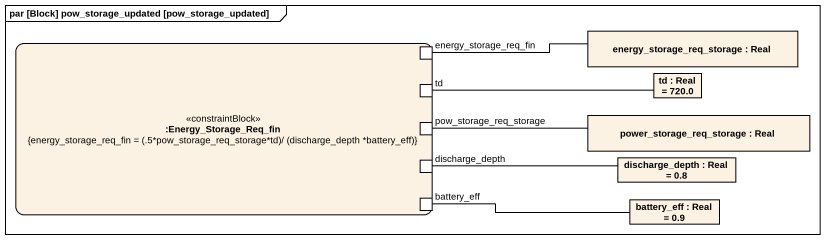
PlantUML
@startuml
mainframe par [Block] pow_storage_updated [pow_storage_updated]
rectangle ":Energy_Storage_Req_fin\n{energy_storage_req_fin = (.5*pow_storage_req_storage*td)/ (discharge_depth *battery_eff)}" as Energy_Storage_Req_fin <<constraintBlock>> {
  port energy_storage_req_fin
  port td
  port pow_storage_req_storage
  port discharge_depth
  port battery_eff
}
rectangle "energy_storage_req_storage : Real" as energy_storage_req_storage
rectangle "td : Real = 720.0" as td_2
rectangle "power_storage_req_storage : Real" as power_storage_req_storage
rectangle "discharge_depth : Real = 0.8" as discharge_depth_2
rectangle "battery_eff : Real = 0.9" as battery_eff_2
energy_storage_req_fin -right- energy_storage_req_storage
td -right- td_2
pow_storage_req_storage -right- power_storage_req_storage
discharge_depth -right- discharge_depth_2
battery_eff -right- battery_eff_2
@enduml
